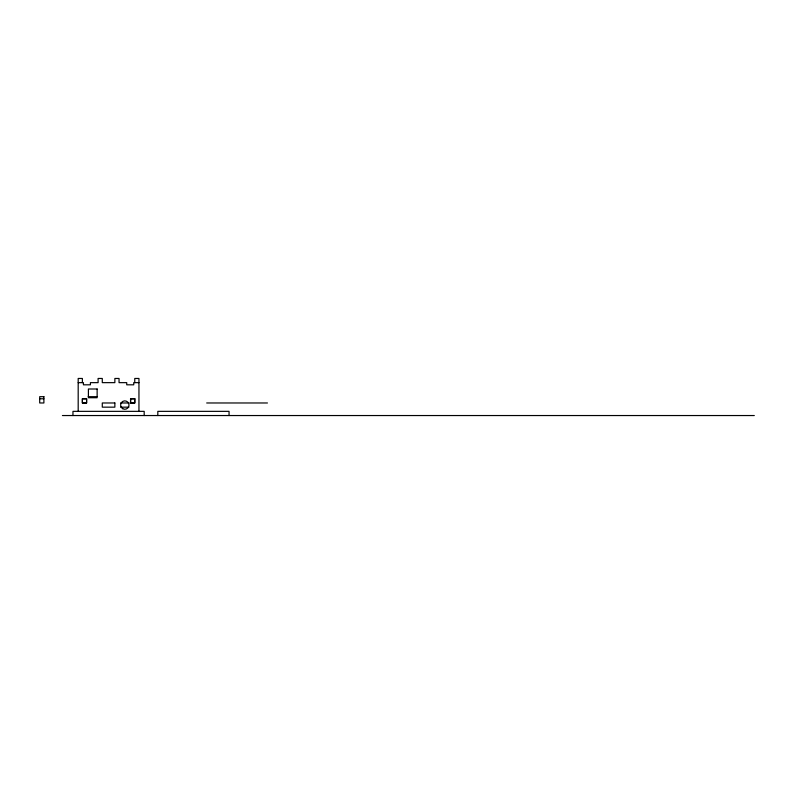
<?xml version="1.0" encoding="UTF-8"?>
<svg xmlns="http://www.w3.org/2000/svg" width="794" height="794" viewBox="0 0 794 794"><rect width="100%" height="100%" fill="white"/><g stroke="black" fill="none" stroke-linecap="round" stroke-linejoin="round"><path stroke-width="1.19" d="M78.189 382.648L83.43 382.648L83.43 384.812L90.417 384.812L90.417 382.648L98.099 382.648L98.099 378.46L102.287 378.46L102.287 382.648L114.862 382.648L114.862 378.46L119.05 378.46L119.05 382.648L126.732 382.648L126.732 384.812L133.72 384.812L133.72 382.648L138.95 382.648M88.194 396.682L96.848 396.682M39.7 398.777L43.888 398.777M120.688 402.975L129.174 402.975M206.688 402.975L267.449 402.975M120.688 407.163L128.906 407.163M62.418 415.54L754.3 415.54M229.049 415.54L229.049 411.352L157.827 411.352L157.808 415.54M144.19 415.54L144.19 411.352L72.969 411.352L72.949 415.54M138.95 411.352L138.95 378.46L134.762 378.46L134.762 382.648M82.377 382.648L82.377 378.46L78.189 378.46L78.189 411.352M97.136 389L88.402 389L88.402 397.734L97.136 397.734L97.136 389M43.888 396.682L39.7 396.682L39.7 402.975L43.888 402.975L43.888 396.682M86.586 398.777L82.397 398.777L82.397 402.975L86.586 402.975L86.586 398.777L82.397 398.777L82.397 402.975L86.586 402.965L86.586 398.777M134.762 398.777L130.573 398.787L130.573 402.975L134.762 402.975L134.762 398.777L130.573 398.777L130.573 402.975L134.762 402.975L134.762 398.777M114.862 402.975L102.287 402.975L102.287 407.163L114.862 407.163L114.862 402.975M122.723 408.692A4.188 4.188 0 0 0 129.005 405.069A4.188 4.188 0 0 0 122.723 401.436A4.188 4.188 0 0 0 122.723 408.692"/></g></svg>
